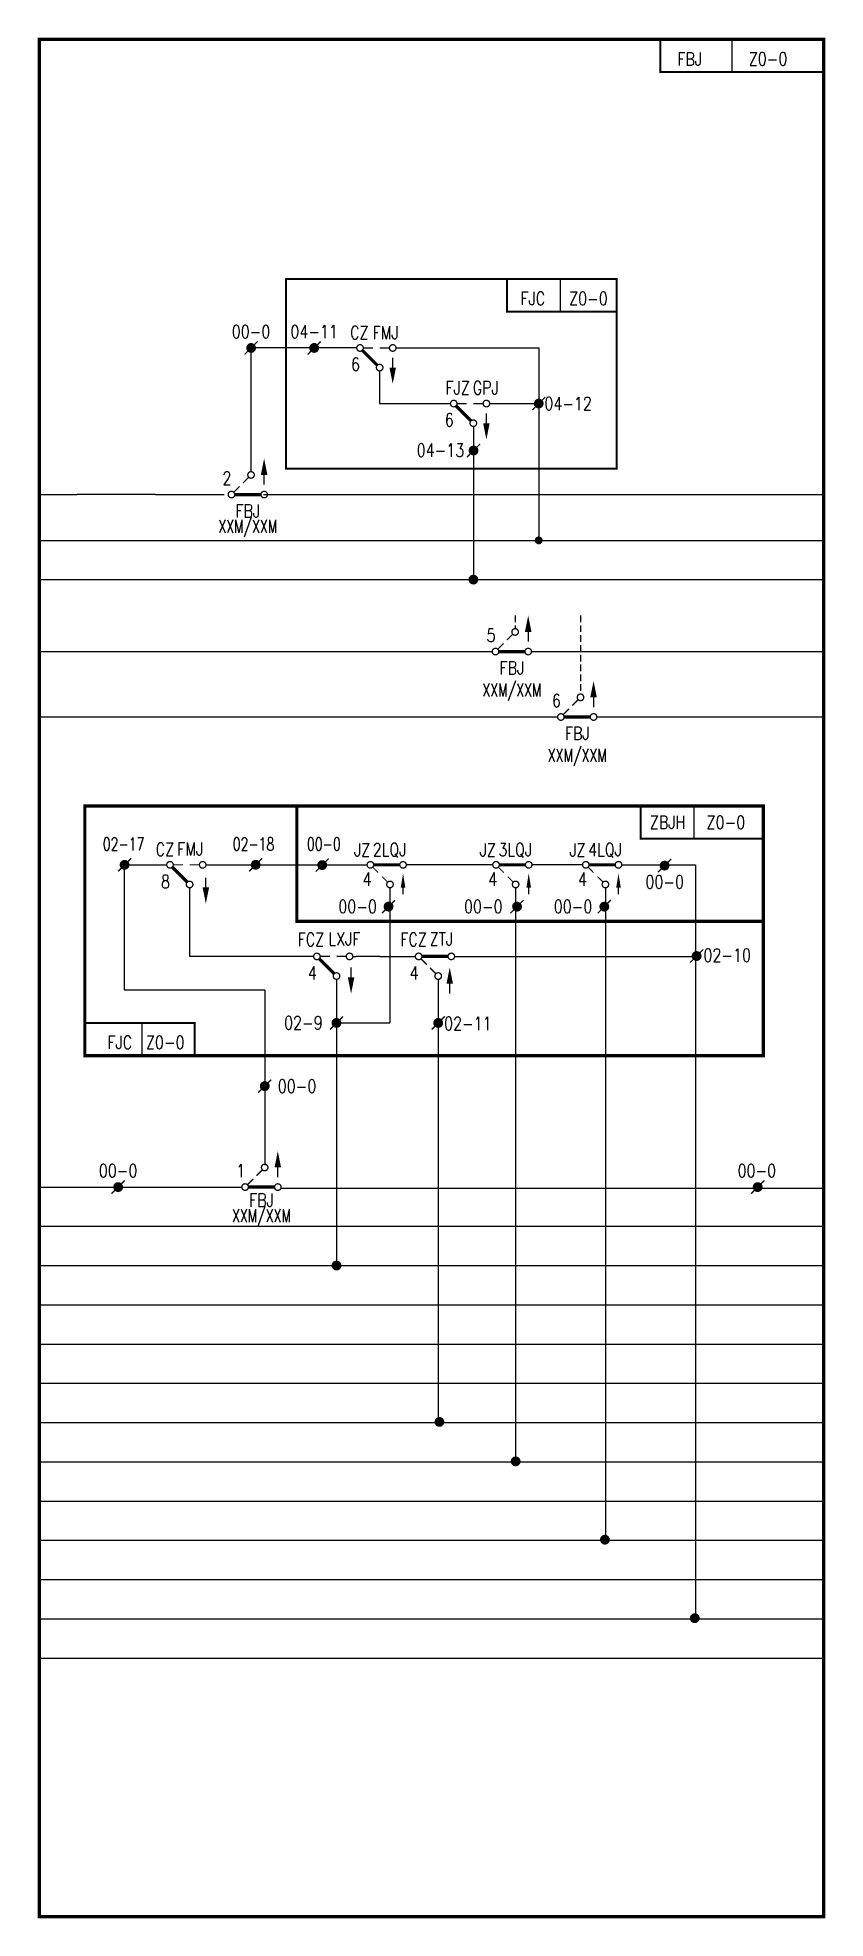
# Model space of a CAD drawing. Extents: x 0 to 120, y 0 to 287.
import ezdxf
from ezdxf.enums import TextEntityAlignment as Align

# ---------------------------------------------------------------- set-up
doc = ezdxf.new("R2010")
doc.units = 0
doc.header["$MEASUREMENT"] = 0
doc.linetypes.add('DASHEDX2', pattern=[1.5, 1, -0.5])
doc.layers.get('0').update_dxf_attribs({"linetype": 'CONTINUOUS'})
doc.layers.add('tie', color=7, linetype='CONTINUOUS')
doc.styles.get("Standard").update_dxf_attribs({"font": 'txt.shx', "bigfont": 'hztxt.shx'})

# ---------------------------------------------------------------- blocks, each defined once
blk = doc.blocks.new('tie')
at = {"const_width": 0.2}
blk.add_lwpolyline([(-1, -1), (1, 1)], dxfattribs=at)
at = {"const_width": 0.75}
blk.add_lwpolyline([(-0.375, 0, 1), (0.375, 0, 1)], format="xyb", close=True, dxfattribs=at)

msp = doc.modelspace()

# ---------------------------------------------------------------- linework, layer by layer
for p, q in [((106, 282), (106, 287)), ((48.57, 239.81), (32.4, 239.81)), ((32.4, 220.9), (32.4, 239.54)), ((54.57, 239.81), (76.4, 239.81)), ((76.4, 239.81), (76.4, 225.49)), ((52.07, 236.3), (52.07, 231.31)), ((52.07, 231.31), (62.9, 231.31)), ((68.9, 231.31), (76.4, 231.31)), ((0, 217.4), (5.79, 217.4)), ((17.79, 217.4), (5.79, 217.4)), ((17.79, 217.4), (28.29, 217.4)), ((34.29, 217.4), (90.79, 217.4)), ((34.9, 217.4), (49.9, 217.4)), ((90.79, 217.4), (120, 217.4)), ((0, 210.4), (5.79, 210.4)), ((5.79, 210.4), (120, 210.4)), ((0, 204.4), (5.79, 204.4)), ((5.79, 204.4), (120, 204.4)), ((0, 193.4), (5.79, 193.4)), ((5.79, 193.4), (28.79, 193.4)), ((28.79, 193.4), (69.29, 193.4)), ((75.29, 193.4), (101.79, 193.4)), ((101.79, 193.4), (120, 193.4)), ((0, 183.4), (5.79, 183.4)), ((5.79, 183.4), (28.79, 183.4)), ((28.79, 183.4), (79.29, 183.4)), ((85.29, 183.4), (101.79, 183.4)), ((101.79, 183.4), (120, 183.4)), ((34.51, 141.65), (34.51, 114.89)), ((6.98, 131.63), (6.98, 136.63)), ((0, 111.54), (30.99, 111.54)), ((36.97, 111.39), (120, 111.39)), ((0, 105.54), (120, 105.54))]:
    msp.add_line(p, q)
at = {"color": 7}
for p, q in [((71.53, 245.36), (71.53, 250.36)), ((79.75, 245.36), (79.75, 250.36)), ((100.2, 164.8), (100.2, 169.8)), ((25.5, 160.8), (50.15, 160.8)), ((41.97, 146.8), (23, 146.8)), ((15.76, 131.63), (15.76, 136.63)), ((45.47, 136.63), (53.65, 136.63))]:
    msp.add_line(p, q, dxfattribs=at)
at = {"linetype": 'Continuous'}
for p, q in [((66.4, 227.87), (66.4, 204.4)), ((76.4, 225.49), (76.4, 210.4))]:
    msp.add_line(p, q, dxfattribs=at)
at = {"linetype": 'DASHEDX2'}
for p, q in [((72.79, 198.9), (72.79, 196.9)), ((82.79, 198.9), (82.79, 186.9))]:
    msp.add_line(p, q, dxfattribs=at)
at = {"color": 7, "linetype": 'Continuous'}
for p, q in [((13.02, 141.65), (13.02, 160.8)), ((13.02, 160.8), (19.5, 160.8)), ((69.37, 160.8), (56.15, 160.8)), ((83.1, 160.8), (75.37, 160.8)), ((89.1, 160.8), (100.39, 160.8)), ((100.39, 160.8), (100.39, 45.57)), ((23, 157.3), (23, 146.8)), ((53.65, 157.3), (53.65, 154.8)), ((72.87, 157.3), (72.87, 69.57)), ((86.6, 157.3), (86.6, 57.57)), ((53.65, 154.8), (53.65, 136.63)), ((47.97, 146.8), (48.47, 146.8)), ((52.12, 146.8), (48.47, 146.8)), ((52.12, 146.8), (57.53, 146.8)), ((63.53, 146.8), (100.28, 146.8)), ((34.51, 141.65), (13.02, 141.65)), ((45.47, 143.3), (45.47, 99.54)), ((61.03, 143.3), (61.03, 136.63)), ((61.03, 136.63), (61.03, 75.54))]:
    msp.add_line(p, q, dxfattribs=at)
at = {"color": 1}
for p, q in [((0, 99.54), (120, 99.54)), ((0, 93.54), (120, 93.54)), ((0, 87.54), (120, 87.54)), ((0, 81.54), (120, 81.54))]:
    msp.add_line(p, q, dxfattribs=at)
at = {"color": 2}
for p, q in [((0, 75.54), (120, 75.54)), ((0, 69.54), (120, 69.54)), ((0, 63.54), (120, 63.54))]:
    msp.add_line(p, q, dxfattribs=at)
at = {"color": 3}
for p, q in [((120, 57.54), (0, 57.54)), ((0, 51.54), (120, 51.54))]:
    msp.add_line(p, q, dxfattribs=at)
at = {"color": 5}
for p, q in [((0, 45.54), (120, 45.54)), ((0, 39.54), (120, 39.54))]:
    msp.add_line(p, q, dxfattribs=at)
at = {"color": 7, "linetype": 'Continuous', "const_width": 0.5}
msp.add_lwpolyline([(0, 287), (120, 287), (120, 0), (0, 0)], close=True, dxfattribs=at)
for points, const_width in [([(95, 287), (120, 287), (120, 282)], 0.3), ([(95, 287), (95, 282), (120, 282)], 0.3), ([(37.74, 250.36), (37.74, 221.37), (88.33, 221.37), (88.33, 250.36), (37.74, 250.36)], 0.3), ([(31.4, 238.81), (33.4, 240.81)], 0.2), ([(41.05, 238.81), (43.05, 240.81)], 0.2), ([(49.33, 239.54), (51.71, 237.16)], 0.5), ([(49.57, 239.81), (51.07, 239.81)], 0.2), ([(52.07, 239.81), (53.57, 239.81)], 0.2), ([(54.07, 236.81), (54.07, 238.31)], 0.2), ([(63.67, 231.04), (66.04, 228.66)], 0.5), ([(63.9, 231.31), (65.4, 231.31)], 0.2), ([(66.4, 231.31), (67.9, 231.31)], 0.2), ([(75.4, 230.31), (77.4, 232.31)], 0.2), ([(68.4, 228.31), (68.4, 229.81)], 0.2), ([(65.43, 223.13), (67.43, 225.13)], 0.2), ([(29.72, 217.72), (30.65, 218.65)], 0.2), ([(31.15, 219.15), (32.09, 220.09)], 0.2), ([(34.4, 220.4), (34.4, 218.9)], 0.2), ([(33.9, 217.4), (29.9, 217.4)], 0.5), ([(71.54, 195.15), (72.48, 196.09)], 0.2), ([(74.79, 196.4), (74.79, 194.9)], 0.2), ([(70.11, 193.72), (71.04, 194.65)], 0.2), ([(74.29, 193.4), (70.29, 193.4)], 0.5), ([(80.11, 183.72), (81.04, 184.65)], 0.2), ([(81.54, 185.15), (82.48, 186.09)], 0.2), ([(84.79, 186.4), (84.79, 184.9)], 0.2), ([(84.29, 183.4), (80.29, 183.4)], 0.5), ([(12.06, 159.8), (14.06, 161.8)], 0.2), ([(32.11, 159.8), (34.11, 161.8)], 0.2), ([(42.28, 159.76), (44.28, 161.76)], 0.2), ([(94.65, 159.68), (96.65, 161.68)], 0.2), ([(52.43, 153.41), (54.43, 155.41)], 0.2), ([(6.78, 136.63), (23.78, 136.63), (23.78, 131.63)], 0.3), ([(23.78, 136.63), (23.78, 131.63), (6.98, 131.63), (6.98, 136.63)], 0.3), ([(33.49, 125.97), (35.49, 127.97)], 0.2), ([(31.81, 111.86), (32.74, 112.79)], 0.2), ([(33.24, 113.29), (34.19, 114.24)], 0.2), ([(36.49, 114.54), (36.49, 113.04)], 0.2), ([(35.99, 111.54), (31.99, 111.54)], 0.5)]:
    msp.add_lwpolyline(points, dxfattribs=dict(const_width=const_width))
at = {"color": 7}
for points, const_width in [([(71.33, 250.36), (88.33, 250.36), (88.33, 245.36)], 0.3), ([(88.33, 250.36), (88.33, 245.36), (71.53, 245.36), (71.53, 250.36)], 0.3), ([(110.77, 152.16), (39.4, 152.16), (39.4, 169.8)], 0.5), ([(92, 169.8), (92, 164.8), (110.77, 164.8), (110.77, 169.8)], 0.3), ([(55.15, 160.8), (51.15, 160.8)], 0.5), ([(74.37, 160.8), (70.37, 160.8)], 0.5), ([(88.1, 160.8), (84.1, 160.8)], 0.5), ([(20.26, 160.54), (22.64, 158.16)], 0.5), ([(20.5, 160.8), (22, 160.8)], 0.2), ([(23, 160.8), (24.5, 160.8)], 0.2), ([(25.48, 157.36), (25.48, 158.86)], 0.2), ([(51, 160.45), (51.85, 159.6)], 0.15), ([(52.45, 159), (53.3, 158.16)], 0.15), ([(70.23, 160.45), (71.07, 159.6)], 0.15), ([(71.67, 159), (72.52, 158.16)], 0.15), ([(83.96, 160.45), (84.8, 159.6)], 0.15), ([(85.4, 159), (86.25, 158.16)], 0.15), ([(72.08, 153.41), (74.08, 155.41)], 0.2), ([(85.43, 153.41), (87.43, 155.41)], 0.2), ([(42.73, 146.54), (45.11, 144.16)], 0.5), ([(42.97, 146.8), (44.47, 146.8)], 0.2), ([(45.47, 146.8), (46.97, 146.8)], 0.2), ([(62.53, 146.8), (58.53, 146.8)], 0.5), ([(99.56, 145.86), (101.56, 147.86)], 0.2), ([(47.7, 143.61), (47.7, 145.11)], 0.2), ([(59.28, 145.55), (58.33, 146.5)], 0.2), ([(60.71, 144.12), (59.78, 145.05)], 0.2), ([(62.79, 142.61), (62.79, 141.11)], 0.2), ([(44.47, 135.63), (46.47, 137.63)], 0.2), ([(60.03, 135.63), (62.03, 137.63)], 0.2)]:
    msp.add_lwpolyline(points, dxfattribs=dict(at, const_width=const_width))
for points, const_width in [([(32.03, 239.81, 1), (32.78, 239.81, 1)], 0.75), ([(41.68, 239.81, 1), (42.43, 239.81, 1)], 0.75), ([(76.03, 231.31, 1), (76.78, 231.31, 1)], 0.75), ([(66.06, 224.13, 1), (66.81, 224.13, 1)], 0.75), ([(76.1, 210.4, 1), (76.7, 210.4, 1)], 0.6), ([(66.03, 204.4, 1), (66.78, 204.4, 1)], 0.75), ([(12.68, 160.8, 1), (13.43, 160.8, 1)], 0.75), ([(32.73, 160.8, 1), (33.48, 160.8, 1)], 0.75), ([(42.91, 160.76, 1), (43.66, 160.76, 1)], 0.75), ([(95.28, 160.68, 1), (96.03, 160.68, 1)], 0.75), ([(53.05, 154.41, 1), (53.8, 154.41, 1)], 0.75), ([(34.12, 126.97, 1), (34.87, 126.97, 1)], 0.75), ([(45.1, 99.54, 1), (45.85, 99.54, 1)], 0.75), ([(60.84, 75.64, 1), (61.59, 75.64, 1)], 0.75), ([(72.5, 69.61, 1), (73.25, 69.61, 1)], 0.75), ([(86.15, 57.64, 1), (86.9, 57.64, 1)], 0.75), ([(99.89, 45.64, 1), (100.64, 45.64, 1)], 0.75)]:
    msp.add_lwpolyline(points, format="xyb", close=True, dxfattribs=dict(const_width=const_width))
at = {"const_width": 0.2}
for points in [[(49.07, 240.31, -1), (49.07, 239.31, -1), (49.07, 240.31)], [(54.07, 240.31, -1), (54.07, 239.31, -1), (54.07, 240.31)], [(52.07, 237.31, -1), (52.07, 236.31, -1), (52.07, 237.31)], [(63.4, 231.81, -1), (63.4, 230.81, -1), (63.4, 231.81)], [(68.4, 231.81, -1), (68.4, 230.81, -1), (68.4, 231.81)], [(66.4, 228.81, -1), (66.4, 227.81, -1), (66.4, 228.81)], [(32.4, 220.9, -1), (32.4, 219.9, -1), (32.4, 220.9)], [(29.4, 217.9, -1), (29.4, 216.9, -1), (29.4, 217.9)], [(34.4, 217.9, -1), (34.4, 216.9, -1), (34.4, 217.9)], [(72.79, 196.9, -1), (72.79, 195.9, -1), (72.79, 196.9)], [(69.79, 193.9, -1), (69.79, 192.9, -1), (69.79, 193.9)], [(74.79, 193.9, -1), (74.79, 192.9, -1), (74.79, 193.9)], [(82.79, 186.9, -1), (82.79, 185.9, -1), (82.79, 186.9)], [(79.79, 183.9, -1), (79.79, 182.9, -1), (79.79, 183.9)], [(84.79, 183.9, -1), (84.79, 182.9, -1), (84.79, 183.9)], [(34.49, 115.04, -1), (34.49, 114.04, -1), (34.49, 115.04)], [(31.49, 112.04, -1), (31.49, 111.04, -1), (31.49, 112.04)], [(36.49, 112.04, -1), (36.49, 111.04, -1), (36.49, 112.04)]]:
    msp.add_lwpolyline(points, format="xyb", dxfattribs=at)
at = {"const_width": 0.5}
msp.add_lwpolyline([(6.98, 131.63), (6.98, 169.8), (110.77, 169.8), (110.77, 131.63)], close=True, dxfattribs=at)
at = {"color": 7, "const_width": 0.2}
for points in [[(20, 161.3, -1), (20, 160.3, -1), (20, 161.3)], [(25, 161.3, -1), (25, 160.3, -1), (25, 161.3)], [(23, 158.3, -1), (23, 157.3, -1), (23, 158.3)], [(42.47, 147.3, -1), (42.47, 146.3, -1), (42.47, 147.3)], [(47.47, 147.3, -1), (47.47, 146.3, -1), (47.47, 147.3)], [(58.03, 147.3, -1), (58.03, 146.3, -1), (58.03, 147.3)], [(63.03, 147.3, -1), (63.03, 146.3, -1), (63.03, 147.3)], [(45.47, 144.3, -1), (45.47, 143.3, -1), (45.47, 144.3)], [(61.03, 144.3, -1), (61.03, 143.3, -1), (61.03, 144.3)]]:
    msp.add_lwpolyline(points, format="xyb", dxfattribs=at)
at = {"color": 7}
for points, const_width in [([(51.15, 160.8, -1), (50.15, 160.8, -1)], 0.2), ([(56.15, 160.8, -1), (55.15, 160.8, -1)], 0.2), ([(70.37, 160.8, -1), (69.37, 160.8, -1)], 0.2), ([(75.37, 160.8, -1), (74.37, 160.8, -1)], 0.2), ([(84.1, 160.8, -1), (83.1, 160.8, -1)], 0.2), ([(89.1, 160.8, -1), (88.1, 160.8, -1)], 0.2), ([(54.15, 157.8, -1), (53.15, 157.8, -1)], 0.2), ([(73.37, 157.8, -1), (72.37, 157.8, -1)], 0.2), ([(87.1, 157.8, -1), (86.1, 157.8, -1)], 0.2), ([(72.71, 154.41, 1), (73.46, 154.41, 1)], 0.75), ([(86.06, 154.41, 1), (86.81, 154.41, 1)], 0.75), ([(100.18, 146.86, 1), (100.93, 146.86, 1)], 0.75), ([(45.09, 136.63, 1), (45.84, 136.63, 1)], 0.75), ([(60.65, 136.63, 1), (61.4, 136.63, 1)], 0.75)]:
    msp.add_lwpolyline(points, format="xyb", close=True, dxfattribs=dict(at, const_width=const_width))
for points in [[(55.65, 159.5, 0, 0.7, 0), (55.65, 157.3, 0.7, 0.7, 0)], [(74.87, 159.5, 0, 0.7, 0), (74.87, 157.3, 0.7, 0.7, 0)], [(88.6, 159.5, 0, 0.7, 0), (88.6, 157.3, 0.7, 0.7, 0)]]:
    msp.add_lwpolyline(points, format="xyseb", dxfattribs=at)
for points in [[(55.65, 156.3), (55.65, 157.3)], [(74.87, 156.3), (74.87, 157.3)], [(88.6, 156.3), (88.6, 157.3)]]:
    msp.add_lwpolyline(points, dxfattribs=at)
for points in [[(54.57, 236.81), (53.57, 236.81), (54.07, 234.31)], [(68.9, 228.31), (67.9, 228.31), (68.4, 225.81)], [(33.9, 220.4), (34.9, 220.4), (34.4, 222.9)], [(74.29, 196.4), (75.29, 196.4), (74.79, 198.9)], [(84.29, 186.4), (85.29, 186.4), (84.79, 188.9)], [(35.99, 114.54), (36.99, 114.54), (36.49, 117.04)]]:
    msp.add_solid(points)
for points in [[(25.98, 157.36), (24.98, 157.36), (25.48, 154.86)], [(63.29, 142.61), (62.29, 142.61), (62.79, 145.11)], [(47.2, 143.61), (48.2, 143.61), (47.7, 141.11)]]:
    msp.add_solid(points, dxfattribs=at)

# ---------------------------------------------------------------- block references
at = {"color": 3}
for p in [(12.07, 111.54), (109.89, 111.54)]:
    msp.add_blockref('tie', p, dxfattribs=at)

# ---------------------------------------------------------------- texts
at = {"color": 7, "width": 0.8}
for s, p in [('FBJ', (97.6, 282.97)), ('FMJ', (50.99, 241.15)), ('GPJ', (66.31, 232.72)), ('FMJ', (21.1, 162.21)), ('2LQJ', (51.02, 162.12)), ('3LQJ', (70.24, 162.12)), ('4LQJ', (83.97, 162.12)), ('LXJF', (44.24, 148.46)), ('ZTJ', (59.72, 148.46))]:
    msp.add_text(s, height=2, dxfattribs=at).set_placement(p)
at = {"color": 6, "width": 0.8}
msp.add_text('Z0-0', height=2, dxfattribs=at).set_placement((108.54, 283))
at = {"color": 7, "width": 0.8}
for s, p in [('FJC', (75.5, 247.38)), ('ZBJH', (96.12, 167.3)), ('4', (50.15, 158.61)), ('4', (69.37, 158.61)), ('4', (83.1, 158.61)), ('FJC', (12.33, 133.66))]:
    msp.add_text(s, height=2, dxfattribs=at).set_placement(p, align=Align.MIDDLE)
at = {"color": 5, "width": 0.8}
for p in [(84.01, 247.38), (105.03, 167.3), (19.28, 133.66)]:
    msp.add_text('Z0-0', height=2, dxfattribs=at).set_placement(p, align=Align.MIDDLE)
at = {"color": 3, "width": 0.8}
for s, p in [('CZ', (50.36, 241.15)), ('FJZ', (65.85, 232.72)), ('CZ', (20.62, 162.16)), ('JZ', (50.62, 162.08)), ('JZ', (69.84, 162.08)), ('JZ', (83.57, 162.08)), ('FCZ', (43.58, 148.38)), ('FCZ', (59.27, 148.38)), ('02-9', (43.35, 135.65))]:
    msp.add_text(s, height=2, dxfattribs=at).set_placement(p, align=Align.RIGHT)
at = {"color": 7, "width": 0.8}
for s, p in [('6', (49.07, 236.31)), ('6', (63.4, 227.81)), ('2', (29.4, 218.9)), ('5', (69.79, 194.9)), ('6', (79.79, 184.9)), ('8', (20, 157.24)), ('4', (42.47, 143.28)), ('4', (58.03, 143.28)), ('1', (31.49, 113.04))]:
    msp.add_text(s, height=2, dxfattribs=at).set_placement(p, align=Align.RIGHT)
at = {"color": 3, "width": 0.8}
for s, p in [('04-12', (80.9, 230.31)), ('04-13', (61.37, 223.19)), ('00-0', (95.67, 157.19)), ('02-10', (105.23, 145.98)), ('00-0', (12.07, 113.04)), ('00-0', (109.76, 113.04))]:
    msp.add_text(s, height=2, dxfattribs=at).set_placement(p, align=Align.CENTER)
at = {"color": 7, "width": 0.8}
for p in [(31.9, 213.9), (72.29, 189.9), (82.29, 179.9), (33.99, 108.54)]:
    msp.add_text('FBJ', height=2, dxfattribs=at).set_placement(p, align=Align.CENTER)
at = {"color": 3, "width": 0.7}
for p in [(31.9, 212.4), (72.29, 187.4), (82.29, 177.4), (33.99, 107.04)]:
    msp.add_text('XXM/XXM', height=2, dxfattribs=at).set_placement(p, align=Align.MIDDLE)
at = {"color": 3, "width": 0.8}
for s, p in [('00-0', (51.65, 154.44)), ('00-0', (70.87, 154.44)), ('00-0', (84.6, 154.44)), ('02-11', (69.2, 136.55))]:
    msp.add_text(s, height=2, dxfattribs=at).set_placement(p, align=Align.MIDDLE_RIGHT)
at = {"layer": 'tie', "color": 3}
for s, width, p in [('00-0', 0.8, (32.4, 241.31)), ('04-11', 0.8, (42.05, 241.31)), ('02-17', 0.7, (12.9, 162.98)), ('02-18', 0.7, (32.78, 162.98)), ('00-0', 0.7, (43.53, 162.98))]:
    msp.add_text(s, height=2, dxfattribs=dict(at, width=width)).set_placement(p, align=Align.CENTER)
at = {"layer": 'tie', "color": 3, "width": 0.8}
msp.add_text('00-0', height=2, dxfattribs=at).set_placement((36.49, 126.97), align=Align.MIDDLE_LEFT)

doc.saveas('drawing.dxf')
